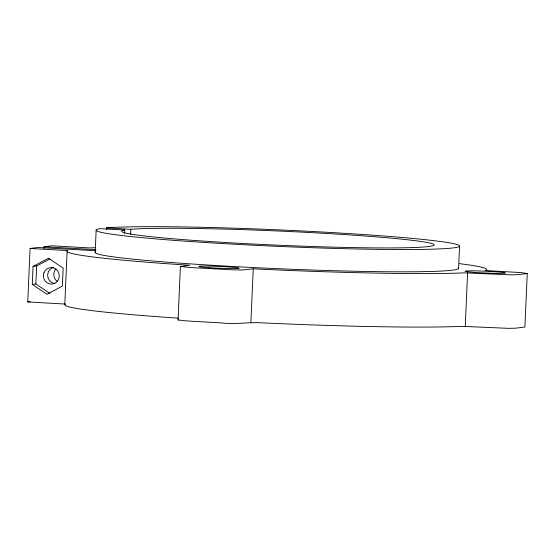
<?xml version="1.0" encoding="UTF-8"?>
<svg xmlns="http://www.w3.org/2000/svg" width="555" height="555" viewBox="0 0 555 555"><rect width="100%" height="100%" fill="white"/><g stroke="black" fill="none" stroke-linecap="round" stroke-linejoin="round"><path stroke-width="0.83" d="M178.342 318.161A209.97 9.525 2.5 0 1 65.358 304.057L27.75 301.941L30.088 248.446L37.99 247.495L95.869 250.749M32.28 284.417L33.064 266.4L48.507 258.235L63.166 268.086L62.382 286.102L46.939 294.268L32.28 284.417L35.86 283.987L49.818 293.366M35.86 283.987L36.644 265.97L49.888 258.97M43.998 248.494L44.074 246.767L51.976 245.816L89.591 247.932A209.97 9.525 2.5 0 1 95.3 247.697M64.789 304.653L67.127 251.158M95.189 252.393L96.161 230.103M106.303 229.638L106.38 227.925L110.618 227.578A181.88 8.249 2.5 0 1 412.927 238.456A181.88 8.249 2.5 0 1 330.947 248.307A181.88 8.249 2.5 0 1 97.93 229.104L100.295 228.653L124.75 230.027L124.597 233.475M130.605 234.467L130.834 229.298L134.102 229.055A156.344 7.09 2.5 0 1 393.96 238.4A156.344 7.09 2.5 0 1 323.496 246.871A156.344 7.09 2.5 0 1 123.196 230.367L124.75 230.027M459.491 263.646A209.97 9.525 2.5 0 1 486.083 270.209L485.216 270.535L520.972 272.574L527.25 273.525L524.912 327.02L516.081 328.165L508.706 328.345L461.85 326.333A209.97 9.525 2.5 0 1 258.956 322.712C246.302 322.448 233.641 324.439 220.918 322.885L187.541 320.991L178.058 319.985L180.389 266.49L189.775 265.255L182.428 264.784A209.97 9.525 2.5 0 1 67.696 250.562L30.088 248.446M250.902 322.316L253.24 268.821L261.294 269.21A209.97 9.525 2.5 0 0 464.188 272.838L511.037 274.85L518.412 274.663L527.25 273.525M458.59 268.377L459.561 246.087M465.263 326.146L467.601 272.651M178.058 319.985L178.453 319.833M33.064 266.4L36.644 265.97M253.24 268.821L242.681 269.987L232.365 269.813L189.879 267.489L180.389 266.49M27.75 301.941L30.123 301.656M106.38 227.925L130.834 229.298M44.074 246.767L95.904 249.681M57.54 281.551A8.249 7.943 83.1 0 1 55.889 268.904M54.883 283.501A8.249 7.943 83.1 0 1 53.793 267.26M458.305 267.822A181.88 8.249 2.5 0 1 275.259 268.571A181.88 8.249 2.5 0 1 95.682 251.873M475.101 272.436A20.098 0.909 2.5 0 0 505.376 272.977A20.098 0.909 2.5 0 0 475.413 270.868A20.098 0.909 2.5 0 0 475.101 272.436M44.053 272.38A8.249 7.943 83.1 0 0 52.114 284.035A8.249 7.943 83.1 0 0 57.748 271.055A8.249 7.943 83.1 0 0 44.053 272.38M208.847 267.676A20.098 0.909 2.5 0 0 239.122 268.218A20.098 0.909 2.5 0 0 209.159 266.109A20.098 0.909 2.5 0 0 208.847 267.676"/></g></svg>
